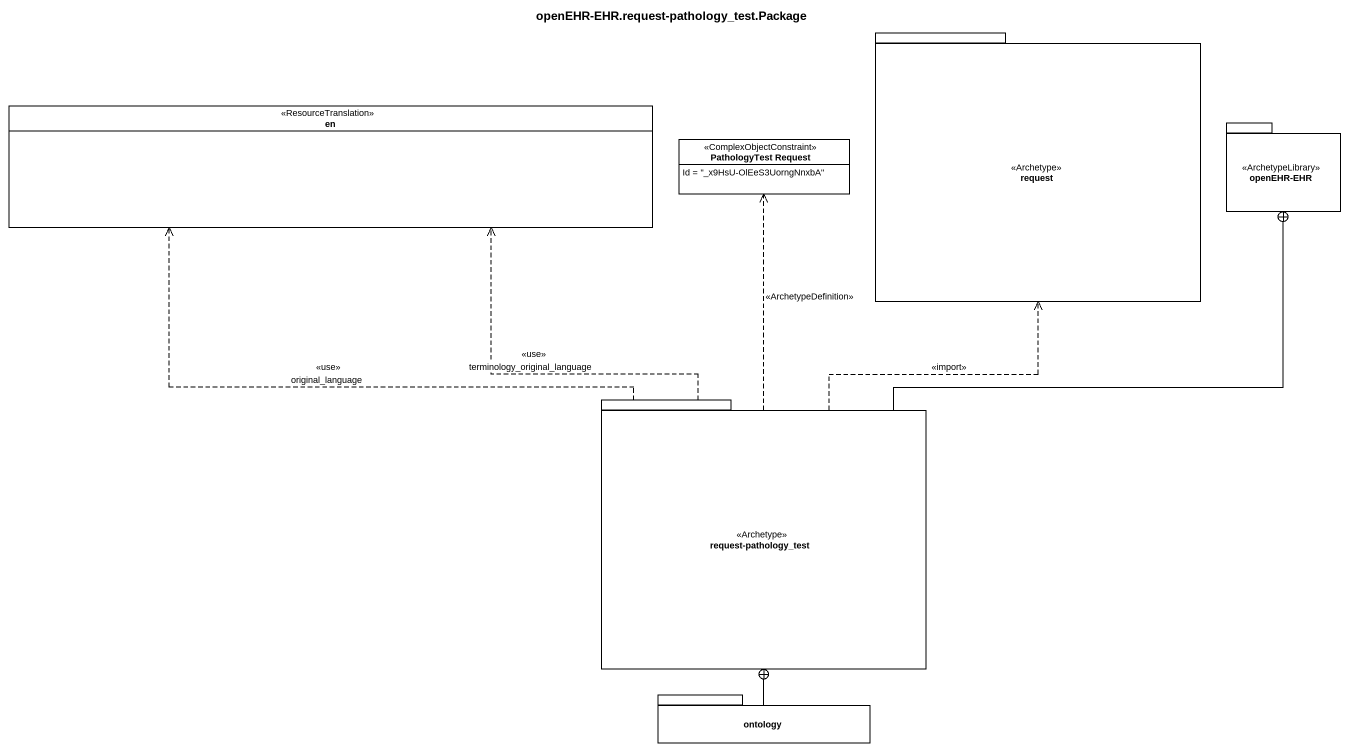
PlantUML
@startuml
title openEHR-EHR.request-pathology_test.Package
hide circle
hide empty members
package request <<Archetype>> {
}
enum en <<ResourceTranslation>>
class "PathologyTest Request" as PathologyTest_Request <<ComplexObjectConstraint>> {
  Id = "_x9HsU-OlEeS3UorngNnxbA"
}
package "openEHR-EHR" as openEHR_EHR <<ArchetypeLibrary>> {
}
package "request-pathology_test" as request_pathology_test <<Archetype>> {
}
package ontology {
}
request_pathology_test .up.> request : <<import>>
request_pathology_test .up.> en : <<use>>\noriginal_language
request_pathology_test .up.> en : <<use>>\nterminology_original_language
request_pathology_test .up.> PathologyTest_Request : <<ArchetypeDefinition>>
request_pathology_test -up-+ openEHR_EHR
ontology -up-+ request_pathology_test
@enduml
